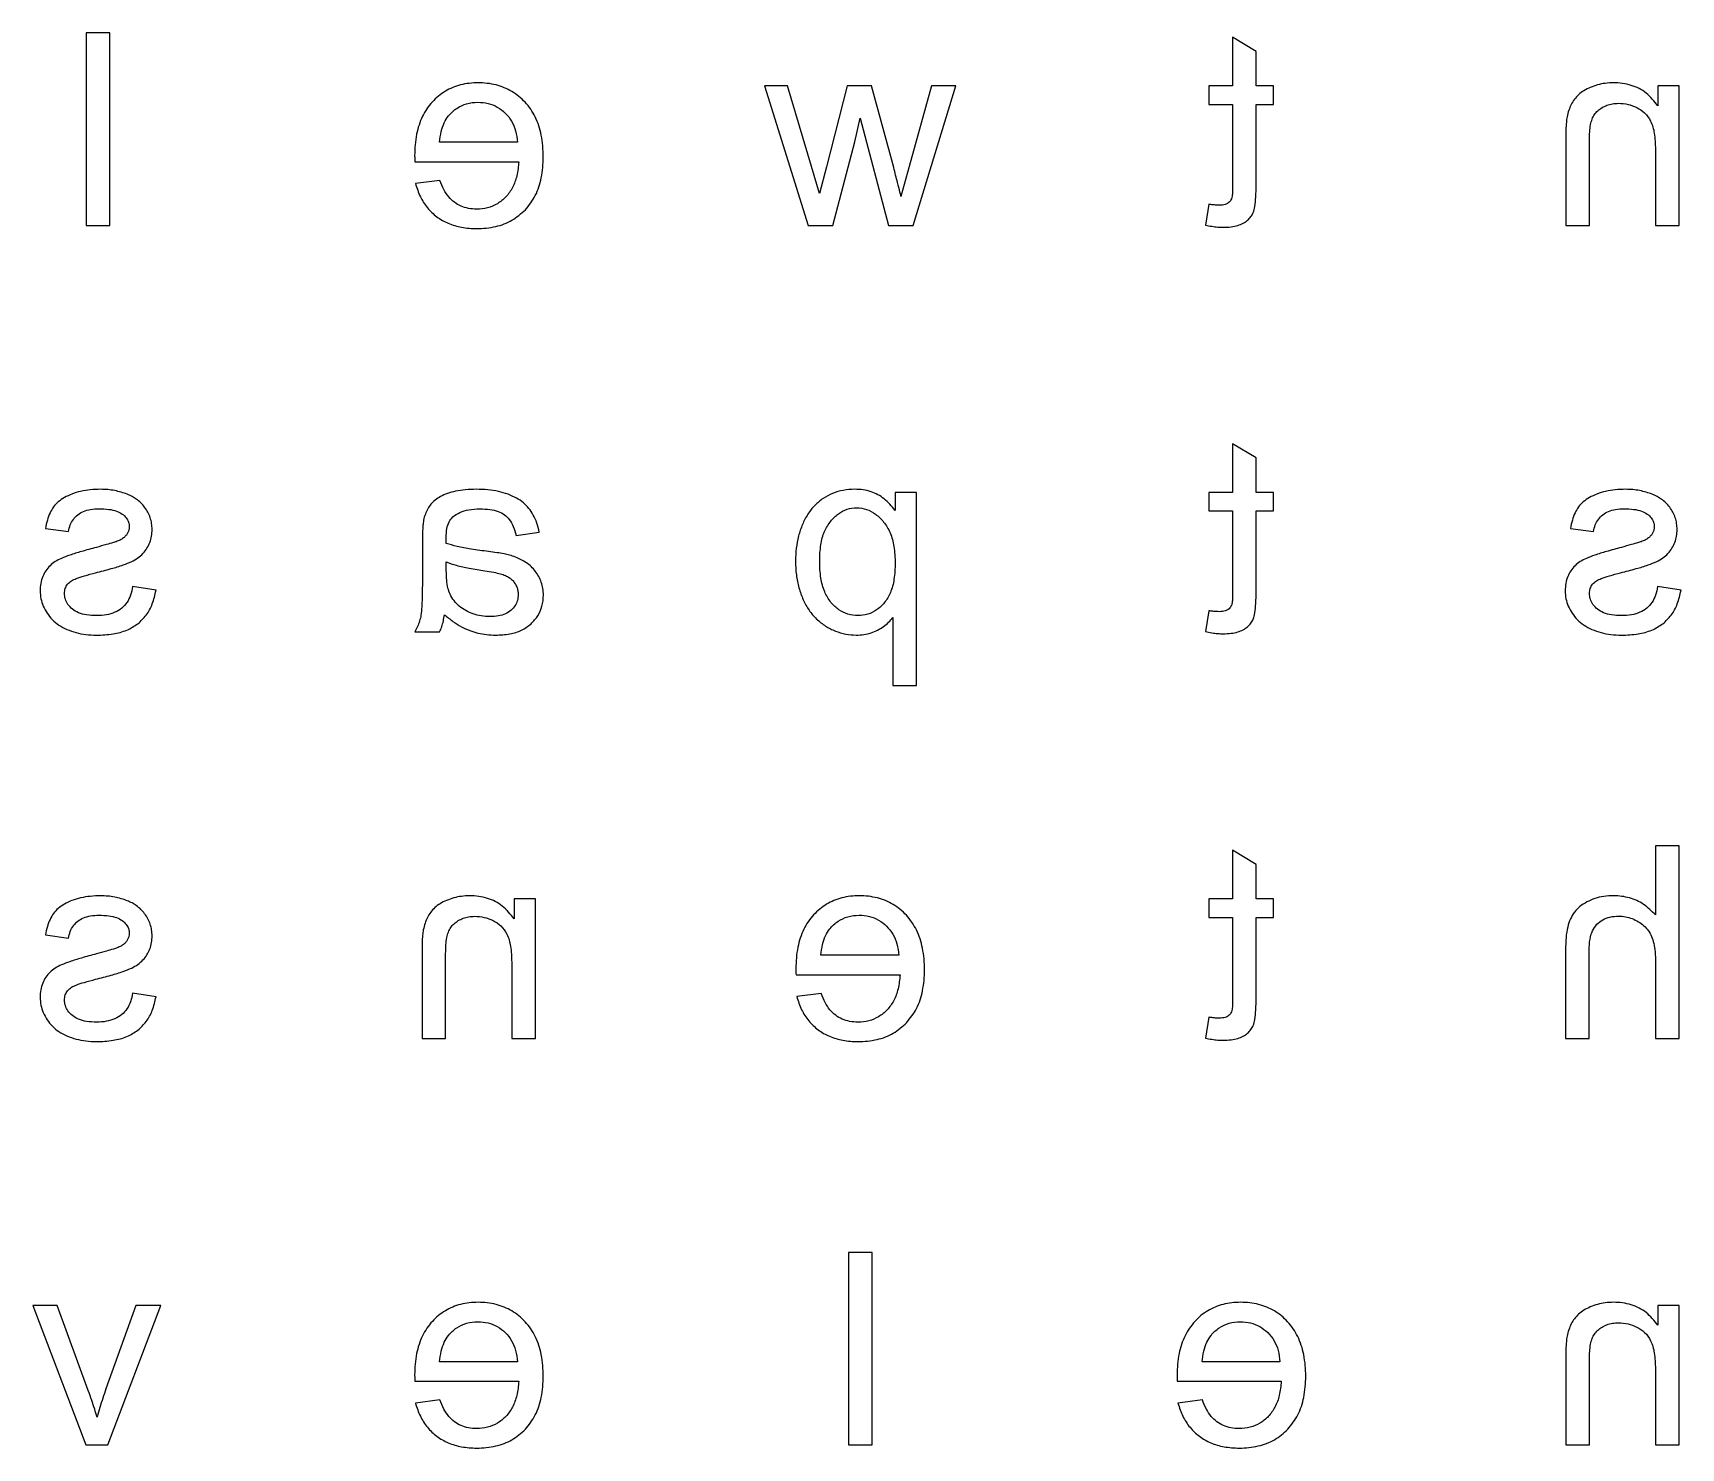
# Model space of a CAD drawing. Extents: x 20 to 296, y 20 to 296.
# Drawn here: x 88 to 152.8, y 91.3 to 147 of the extents above; entities that cross this region are included whole.
import ezdxf

# ---------------------------------------------------------------- set-up
doc = ezdxf.new("R2010")
doc.units = 0
doc.layers.add('english_lower_FINAL_Helvetica_C4_v3.0', color=7, linetype='CONTINUOUS')

msp = doc.modelspace()

# ---------------------------------------------------------------- linework, layer by layer
at = {"layer": 'english_lower_FINAL_Helvetica_C4_v3.0', "color": 7}
for p, q in [((90.997777, 147.042857), (90.067601, 147.042857)), ((90.067601, 147.042857), (90.067601, 139.467093)), ((90.997777, 139.467093), (90.997777, 147.042857)), ((136.102923, 146.31422), (135.177915, 146.872325)), ((135.177915, 146.872325), (135.177915, 144.95513)), ((136.102923, 144.95513), (136.102923, 146.31422)), ((117.664658, 144.95513), (116.76032, 144.95513)), ((116.76032, 144.95513), (118.475978, 139.467093)), ((118.605169, 141.782197), (117.664658, 144.95513)), ((120.015936, 144.95513), (119.19428, 141.771861)), ((120.971949, 144.95513), (120.015936, 144.95513)), ((121.845281, 141.740856), (120.971949, 144.95513)), ((123.328395, 144.95513), (122.455063, 141.787364)), ((122.610092, 139.467093), (124.289576, 144.95513)), ((124.289576, 144.95513), (123.328395, 144.95513)), ((135.177915, 144.95513), (134.242572, 144.95513)), ((134.242572, 144.95513), (134.242572, 144.23166)), ((136.785052, 144.95513), (136.102923, 144.95513)), ((136.785052, 144.23166), (136.785052, 144.95513)), ((152.744544, 144.95513), (151.907386, 144.95513)), ((151.907386, 144.95513), (151.907386, 144.174816)), ((152.744544, 139.467093), (152.744544, 144.95513)), ((134.242572, 144.23166), (135.177915, 144.23166)), ((135.177915, 144.23166), (135.177915, 141.022553)), ((136.102923, 141.07423), (136.102923, 144.23166)), ((136.102923, 144.23166), (136.785052, 144.23166)), ((120.315659, 142.753714), (120.527532, 143.689057)), ((120.527532, 143.689057), (121.638575, 139.467093)), ((107.041729, 142.738211), (103.977317, 142.738211)), ((107.041729, 142.738211), (107.041729, 142.738211)), ((119.442327, 139.467093), (120.315659, 142.753714)), ((148.284868, 142.841564), (148.284868, 139.467093)), ((149.215044, 139.467093), (149.215044, 142.80539)), ((151.814368, 142.464326), (151.814368, 139.467093)), ((103.000633, 141.9734), (107.093406, 141.9734)), ((118.920395, 140.72283), (118.605169, 141.782197)), ((119.19428, 141.771861), (118.920395, 140.72283)), ((122.455063, 141.787364), (122.129501, 140.609142)), ((103.987652, 141.234427), (103.02647, 141.115571)), ((103.987653, 141.234427), (103.987652, 141.234427)), ((134.242572, 140.299083), (134.108213, 139.477428)), ((134.242572, 140.299083), (134.242572, 140.299083)), ((90.067601, 139.467093), (90.997777, 139.467093)), ((90.997777, 139.467093), (90.997777, 139.467093)), ((118.475978, 139.467093), (119.442327, 139.467093)), ((121.638575, 139.467093), (122.610092, 139.467093)), ((122.610092, 139.467093), (122.610092, 139.467093)), ((148.284868, 139.467093), (149.215044, 139.467093)), ((151.814368, 139.467093), (152.744544, 139.467093)), ((152.744544, 139.467093), (152.744544, 139.467093)), ((136.102923, 130.314196), (135.177915, 130.872301)), ((135.177915, 130.872301), (135.177915, 128.955105)), ((136.102923, 128.955105), (136.102923, 130.314196)), ((122.744534, 128.955105), (121.89704, 128.955105)), ((121.89704, 128.955105), (121.89704, 128.24197)), ((122.744534, 121.363837), (122.744534, 128.955105)), ((135.177915, 128.955105), (134.242572, 128.955105)), ((134.242572, 128.955105), (134.242572, 128.231635)), ((136.785052, 128.955105), (136.102923, 128.955105)), ((136.785052, 128.231635), (136.785052, 128.955105)), ((134.242572, 128.231635), (135.177915, 128.231635)), ((135.177915, 128.231635), (135.177915, 125.022529)), ((136.102923, 125.074205), (136.102923, 128.231635)), ((136.102923, 128.231635), (136.785052, 128.231635)), ((88.469105, 127.539171), (89.37861, 127.415147)), ((106.990052, 127.265286), (107.899557, 127.389309)), ((148.469126, 127.539171), (149.378631, 127.415147)), ((103.300355, 127.006904), (103.300355, 125.766669)), ((104.240866, 125.880358), (104.240866, 126.221422)), ((104.240866, 126.221422), (104.240866, 126.221422)), ((121.902208, 126.180081), (121.902208, 126.180081)), ((92.82026, 125.105211), (91.90042, 125.249905)), ((152.820281, 125.105211), (151.900441, 125.249905)), ((92.82026, 125.105211), (92.82026, 125.105211)), ((152.820281, 125.105211), (152.820281, 125.105211)), ((104.163352, 124.144029), (104.163352, 124.144029)), ((121.814358, 124.035509), (121.814358, 121.363837)), ((134.242572, 124.299059), (134.108213, 123.477403)), ((134.242572, 124.299059), (134.242572, 124.299059)), ((103.0058, 123.467068), (103.977317, 123.467068)), ((121.814358, 121.363837), (122.744534, 121.363837)), ((122.744534, 121.363837), (122.744534, 121.363837)), ((136.102923, 114.314206), (135.177915, 114.872312)), ((135.177915, 114.872312), (135.177915, 112.955116)), ((152.744544, 115.042844), (151.814368, 115.042844)), ((151.814368, 115.042844), (151.814368, 112.324664)), ((152.744544, 107.467079), (152.744544, 115.042844)), ((136.102923, 112.955116), (136.102923, 114.314206)), ((107.744528, 112.955116), (106.90737, 112.955116)), ((106.90737, 112.955116), (106.90737, 112.174802)), ((107.744528, 107.467079), (107.744528, 112.955116)), ((135.177915, 112.955116), (134.242572, 112.955116)), ((134.242572, 112.955116), (134.242572, 112.231646)), ((136.785052, 112.955116), (136.102923, 112.955116)), ((136.785052, 112.231646), (136.785052, 112.955116)), ((134.242572, 112.231646), (135.177915, 112.231646)), ((135.177915, 112.231646), (135.177915, 109.02254)), ((136.102923, 109.074216), (136.102923, 112.231646)), ((136.102923, 112.231646), (136.785052, 112.231646)), ((88.469105, 111.539182), (89.37861, 111.415158)), ((148.274533, 110.944903), (148.274533, 107.467079)), ((149.204709, 107.467079), (149.204709, 110.944903)), ((103.284852, 110.84155), (103.284852, 107.467079)), ((104.215028, 107.467079), (104.215028, 110.805376)), ((106.814353, 110.464312), (106.814353, 107.467079)), ((122.041734, 110.738197), (118.977322, 110.738197)), ((122.041734, 110.738197), (122.041734, 110.738197)), ((151.814368, 110.46948), (151.814368, 107.467079)), ((118.000638, 109.973386), (122.093411, 109.973386)), ((92.82026, 109.105222), (91.90042, 109.249916)), ((92.82026, 109.105222), (92.82026, 109.105222)), ((118.987657, 109.234413), (118.026475, 109.115557)), ((118.987658, 109.234413), (118.987657, 109.234413)), ((134.242572, 108.29907), (134.108213, 107.477414)), ((134.242572, 108.29907), (134.242572, 108.29907)), ((103.284852, 107.467079), (104.215028, 107.467079)), ((106.814353, 107.467079), (107.744528, 107.467079)), ((107.744528, 107.467079), (107.744528, 107.467079)), ((148.274533, 107.467079), (149.204709, 107.467079)), ((151.814368, 107.467079), (152.744544, 107.467079)), ((152.744544, 107.467079), (152.744544, 107.467079)), ((120.997788, 99.042855), (120.067612, 99.042855)), ((120.067612, 99.042855), (120.067612, 91.46709)), ((120.997788, 91.46709), (120.997788, 99.042855)), ((88.934192, 96.955127), (87.978178, 96.955127)), ((87.978178, 96.955127), (90.055571, 91.46709)), ((90.153756, 93.606494), (88.934192, 96.955127)), ((92.029611, 96.955127), (90.851388, 93.668506)), ((90.923735, 91.46709), (93.011463, 96.955127)), ((93.011463, 96.955127), (92.029611, 96.955127)), ((152.744544, 96.955127), (151.907386, 96.955127)), ((151.907386, 96.955127), (151.907386, 96.174813)), ((152.744544, 91.46709), (152.744544, 96.955127)), ((107.041729, 94.738208), (103.977317, 94.738208)), ((107.041729, 94.738208), (107.041729, 94.738208)), ((137.04174, 94.738208), (133.977327, 94.738208)), ((137.04174, 94.738208), (137.04174, 94.738208)), ((148.284868, 94.841561), (148.284868, 91.46709)), ((149.215044, 91.46709), (149.215044, 94.805387)), ((151.814368, 94.464323), (151.814368, 91.46709)), ((103.000633, 93.973397), (107.093406, 93.973397)), ((133.000643, 93.973397), (137.093417, 93.973397)), ((103.987652, 93.234424), (103.02647, 93.115568)), ((103.987653, 93.234424), (103.987652, 93.234424)), ((133.987662, 93.234424), (133.026481, 93.115568)), ((133.987663, 93.234424), (133.987662, 93.234424)), ((90.055571, 91.46709), (90.923735, 91.46709)), ((90.923735, 91.46709), (90.923735, 91.46709)), ((120.067612, 91.46709), (120.997788, 91.46709)), ((120.997788, 91.46709), (120.997788, 91.46709)), ((148.284868, 91.46709), (149.215044, 91.46709)), ((151.814368, 91.46709), (152.744544, 91.46709)), ((152.744544, 91.46709), (152.744544, 91.46709))]:
    msp.add_line(p, q, dxfattribs=at)
for points, knots in [([(107.351788, 140.082042), (107.493906, 140.262668), (107.788158, 140.636648), (108.010636, 141.367284), (108.077621, 142.173412), (108.011981, 142.990299), (107.778095, 143.734904), (107.372176, 144.329898), (106.838001, 144.767085), (106.193991, 145.03004), (105.49877, 145.104299), (104.809452, 145.031032), (104.183566, 144.772529), (103.662807, 144.344587), (103.265739, 143.761647), (103.03715, 143.031506), (102.992952, 142.480599), (102.995973, 142.151008), (102.997801, 142.068321), (102.999628, 142.007083), (103.000633, 141.9734)], [0, 0, 0, 0, 0.68442, 1.41707, 2.247001, 3.105051, 3.86003, 4.561418, 5.234878, 5.902169, 6.618069, 7.3121, 7.9615, 8.619727, 9.306774, 10.047047, 10.888929, 10.95324, 11.035941, 11.137038, 11.137038, 11.137038, 11.137038]), ([(149.251217, 144.898286), (149.164418, 144.857982), (148.99894, 144.781144), (148.78581, 144.623854), (148.620026, 144.438414), (148.495392, 144.227993), (148.399061, 143.996536), (148.333356, 143.761802), (148.302395, 143.502617), (148.28727, 143.200652), (148.285733, 142.97078), (148.284868, 142.841564)], [0, 0, 0, 0, 0.286575, 0.546337, 0.788283, 1.027866, 1.276445, 1.538866, 1.75609, 2.058028, 2.445643, 2.445643, 2.445643, 2.445643]), ([(151.907386, 144.174816), (151.764584, 144.355229), (151.484717, 144.708806), (150.854674, 145.021488), (150.289301, 145.093306), (149.842915, 145.066176), (149.535543, 145.008375), (149.345255, 144.934696), (149.251217, 144.898286)], [0, 0, 0, 0, 0.683075, 1.338705, 2.047514, 2.369684, 2.678789, 2.98079, 2.98079, 2.98079, 2.98079]), ([(103.977317, 142.738211), (103.994698, 142.880114), (104.026911, 143.143094), (104.1415, 143.498955), (104.341221, 143.819987), (104.637057, 144.09051), (105.039468, 144.279344), (105.468239, 144.330542), (105.883398, 144.285832), (106.257045, 144.138087), (106.575364, 143.896203), (106.824854, 143.572999), (106.990963, 143.177102), (107.024317, 142.888742), (107.041729, 142.738211)], [0, 0, 0, 0, 0.428382, 0.793891, 1.111111, 1.552854, 1.976702, 2.423407, 2.831001, 3.218364, 3.613519, 4.015839, 4.430444, 4.883257, 4.883257, 4.883257, 4.883257]), ([(149.215044, 142.80539), (149.216895, 142.921112), (149.220266, 143.131811), (149.25413, 143.416373), (149.312722, 143.646969), (149.408247, 143.833124), (149.540488, 143.988426), (149.653338, 144.063842), (149.711138, 144.102468)], [0, 0, 0, 0, 0.347016, 0.63182, 0.858186, 1.056698, 1.254559, 1.462304, 1.462304, 1.462304, 1.462304]), ([(149.711138, 144.102468), (149.774477, 144.136824), (149.903285, 144.206691), (150.124256, 144.261358), (150.404455, 144.281914), (150.734255, 144.24763), (151.085975, 144.11664), (151.409899, 143.906583), (151.662695, 143.551856), (151.794426, 143.050252), (151.807224, 142.674229), (151.814368, 142.464326)], [0, 0, 0, 0, 0.215448, 0.438143, 0.676037, 1.056737, 1.421861, 1.79373, 2.198105, 2.696211, 3.325599, 3.325599, 3.325599, 3.325599]), ([(107.093406, 141.9734), (107.074915, 141.786633), (107.040219, 141.436174), (106.868301, 140.958333), (106.602476, 140.580674), (106.263561, 140.306149), (105.865481, 140.139662), (105.471303, 140.095717), (105.115202, 140.125448), (104.816618, 140.215822), (104.550149, 140.369009), (104.320441, 140.592358), (104.127125, 140.885573), (104.036066, 141.113334), (103.987653, 141.234427)], [0, 0, 0, 0, 0.56151, 1.053643, 1.504523, 1.930468, 2.345072, 2.781287, 3.107071, 3.41165, 3.709563, 4.020236, 4.364215, 4.754705, 4.754705, 4.754705, 4.754705]), ([(122.129501, 140.609142), (122.115942, 140.664079), (122.071317, 140.844891), (121.976086, 141.222007), (121.894836, 141.54429), (121.845281, 141.740856)], [0, 0, 0, 0, 0.169758, 0.558711, 1.166859, 1.166859, 1.166859, 1.166859]), ([(103.02647, 141.115571), (103.08363, 140.938969), (103.194193, 140.597372), (103.484869, 140.150044), (103.858187, 139.789584), (104.317342, 139.525908), (104.855443, 139.372318), (105.49016, 139.323557), (106.169556, 139.390505), (106.843595, 139.632647), (107.183663, 139.933369), (107.351788, 140.082042)], [0, 0, 0, 0, 0.554895, 1.073316, 1.581748, 2.0988, 2.644921, 3.246591, 3.998672, 4.681959, 5.350074, 5.350074, 5.350074, 5.350074]), ([(134.108213, 139.477428), (134.192242, 139.461021), (134.35346, 139.429542), (134.588326, 139.401662), (134.843234, 139.390518), (135.108875, 139.404325), (135.375383, 139.453991), (135.593251, 139.543968), (135.765108, 139.664712), (135.899597, 139.806574), (136.007955, 139.987959), (136.065157, 140.25269), (136.098149, 140.621264), (136.101185, 140.909267), (136.102923, 141.07423)], [0, 0, 0, 0, 0.256782, 0.492664, 0.708752, 1.021615, 1.288832, 1.518109, 1.722963, 1.91429, 2.101104, 2.348729, 2.717583, 3.212116, 3.212116, 3.212116, 3.212116]), ([(135.177915, 141.022553), (135.177272, 140.944552), (135.176157, 140.809411), (135.16237, 140.638605), (135.140445, 140.517791), (135.092703, 140.439052), (135.038543, 140.377681), (134.969985, 140.324851), (134.8811, 140.287985), (134.772446, 140.26677), (134.655232, 140.26109), (134.529072, 140.266406), (134.392869, 140.278742), (134.295155, 140.291967), (134.242572, 140.299083)], [0, 0, 0, 0, 0.233749, 0.404985, 0.515422, 0.596968, 0.677505, 0.760303, 0.854169, 0.96329, 1.090977, 1.20531, 1.341924, 1.501098, 1.501098, 1.501098, 1.501098]), ([(92.463693, 126.758857), (92.504117, 126.834686), (92.584691, 126.985832), (92.650606, 127.237793), (92.671848, 127.490032), (92.653575, 127.734893), (92.598043, 127.963771), (92.504985, 128.178792), (92.378278, 128.375492), (92.223412, 128.551722), (92.054366, 128.692166), (91.872961, 128.805974), (91.67427, 128.894201), (91.444975, 128.970511), (91.192409, 129.033723), (90.922217, 129.071232), (90.600396, 129.084336), (90.241456, 129.066645), (89.861026, 129.006495), (89.518898, 128.903578), (89.220291, 128.767792), (88.972382, 128.598647), (88.780888, 128.392113), (88.639062, 128.146823), (88.531789, 127.860255), (88.490789, 127.650244), (88.469105, 127.539171)], [0, 0, 0, 0, 0.257061, 0.512382, 0.774593, 1.013586, 1.245874, 1.477862, 1.713113, 1.944999, 2.179002, 2.369869, 2.585704, 2.829376, 3.094251, 3.365627, 3.646113, 4.059467, 4.441768, 4.798698, 5.128022, 5.422392, 5.692999, 5.965375, 6.267386, 6.606434, 6.606434, 6.606434, 6.606434]), ([(106.669658, 128.882758), (106.544739, 128.92248), (106.286132, 129.004712), (105.866681, 129.065581), (105.428952, 129.085356), (105.002779, 129.068882), (104.618947, 129.01726), (104.292766, 128.92583), (104.022942, 128.805151), (103.802149, 128.666858), (103.632402, 128.502444), (103.504339, 128.314432), (103.408702, 128.100876), (103.343188, 127.881373), (103.316269, 127.636018), (103.302391, 127.349718), (103.301089, 127.130576), (103.300355, 127.006904)], [0, 0, 0, 0, 0.392696, 0.812959, 1.266514, 1.706148, 2.090801, 2.425762, 2.718486, 2.975059, 3.203258, 3.42209, 3.653323, 3.903026, 4.105644, 4.392007, 4.762965, 4.762965, 4.762965, 4.762965]), ([(121.89704, 128.24197), (121.83002, 128.329289), (121.700564, 128.497954), (121.47177, 128.708777), (121.223667, 128.87516), (120.947794, 128.996375), (120.637585, 129.065412), (120.268566, 129.088603), (119.859707, 129.054629), (119.437297, 128.932831), (119.056583, 128.729203), (118.72377, 128.45184), (118.448791, 128.102925), (118.240916, 127.69315), (118.090011, 127.241092), (117.998792, 126.756012), (117.969856, 126.241091), (118.000688, 125.716967), (118.101768, 125.205019), (118.269648, 124.7359), (118.498664, 124.316915), (118.796769, 123.964218), (119.152575, 123.690157), (119.542652, 123.491535), (119.95257, 123.369207), (120.333191, 123.333568), (120.668796, 123.356466), (120.951946, 123.421802), (121.210371, 123.531478), (121.440126, 123.675656), (121.645885, 123.840394), (121.75857, 123.970899), (121.814358, 124.035509)], [0, 0, 0, 0, 0.32974, 0.636924, 0.92851, 1.222403, 1.535367, 1.87667, 2.32862, 2.759257, 3.186178, 3.614633, 4.049906, 4.509346, 4.986157, 5.475343, 5.985551, 6.529783, 7.046309, 7.5456, 8.019085, 8.471233, 8.920537, 9.357335, 9.777569, 10.196304, 10.496821, 10.783448, 11.063917, 11.33464, 11.595337, 11.850951, 11.850951, 11.850951, 11.850951]), ([(152.463714, 126.758857), (152.504138, 126.834686), (152.584712, 126.985832), (152.650627, 127.237793), (152.671869, 127.490032), (152.653596, 127.734893), (152.598064, 127.963771), (152.505006, 128.178792), (152.378299, 128.375492), (152.223433, 128.551722), (152.054387, 128.692166), (151.872982, 128.805974), (151.674292, 128.894201), (151.444996, 128.970511), (151.19243, 129.033723), (150.922238, 129.071232), (150.600417, 129.084336), (150.241477, 129.066645), (149.861047, 129.006495), (149.518919, 128.903578), (149.220312, 128.767792), (148.972403, 128.598647), (148.780909, 128.392113), (148.639083, 128.146823), (148.53181, 127.860255), (148.49081, 127.650244), (148.469126, 127.539171)], [0, 0, 0, 0, 0.257061, 0.512382, 0.774593, 1.013586, 1.245874, 1.477862, 1.713113, 1.944999, 2.179002, 2.369869, 2.585704, 2.829376, 3.094251, 3.365627, 3.646113, 4.059467, 4.441768, 4.798698, 5.128022, 5.422392, 5.692999, 5.965375, 6.267386, 6.606434, 6.606434, 6.606434, 6.606434]), ([(107.899557, 127.389309), (107.869604, 127.511759), (107.812543, 127.745024), (107.6752, 128.062826), (107.50044, 128.335699), (107.275854, 128.564515), (106.99602, 128.752075), (106.781654, 128.837913), (106.669658, 128.882758)], [0, 0, 0, 0, 0.377645, 0.719409, 1.033464, 1.344483, 1.674611, 2.035776, 2.035776, 2.035776, 2.035776]), ([(89.37861, 127.415147), (89.396663, 127.503908), (89.431491, 127.675146), (89.557733, 127.903704), (89.735826, 128.087975), (89.968926, 128.22408), (90.256833, 128.300706), (90.594928, 128.321424), (90.940098, 128.302386), (91.253677, 128.239279), (91.488543, 128.119734), (91.646656, 127.965429), (91.74578, 127.793307), (91.77243, 127.628508), (91.75803, 127.489617), (91.719088, 127.378088), (91.653139, 127.275229), (91.561719, 127.179678), (91.439618, 127.097654), (91.29827, 127.028743), (91.10267, 126.971782), (90.829136, 126.891859), (90.60579, 126.830938), (90.47415, 126.79503)], [0, 0, 0, 0, 0.270452, 0.521755, 0.771077, 1.031049, 1.321134, 1.65635, 2.043491, 2.356455, 2.60893, 2.822094, 3.010986, 3.194962, 3.312203, 3.42715, 3.545834, 3.676194, 3.82098, 3.984823, 4.145886, 4.431003, 4.840274, 4.840274, 4.840274, 4.840274]), ([(104.240866, 126.95006), (104.239881, 126.987381), (104.238183, 127.051685), (104.236364, 127.132646), (104.234147, 127.290566), (104.250131, 127.515624), (104.332153, 127.796965), (104.508001, 128.027161), (104.783055, 128.188568), (105.146957, 128.291868), (105.548429, 128.317275), (105.937063, 128.296218), (106.268895, 128.223755), (106.536792, 128.091821), (106.737889, 127.881342), (106.891365, 127.601443), (106.955334, 127.383544), (106.990052, 127.265286)], [0, 0, 0, 0, 0.112002, 0.19298, 0.242938, 0.585829, 0.866905, 1.108642, 1.435667, 1.804091, 2.235578, 2.636043, 2.96903, 3.248704, 3.517487, 3.828358, 4.197314, 4.197314, 4.197314, 4.197314]), ([(121.902208, 126.180081), (121.894734, 125.96432), (121.881006, 125.567972), (121.743419, 125.028148), (121.50062, 124.613266), (121.186722, 124.323036), (120.825551, 124.143142), (120.432232, 124.089782), (120.036054, 124.144455), (119.667639, 124.330117), (119.346149, 124.63045), (119.094639, 125.060415), (118.956051, 125.621385), (118.916713, 126.248279), (118.957373, 126.866249), (119.086542, 127.413643), (119.276512, 127.696814), (119.364895, 127.828559)], [0, 0, 0, 0, 0.646566, 1.187725, 1.652512, 2.068225, 2.453418, 2.843918, 3.241486, 3.63514, 4.061758, 4.544764, 5.107225, 5.779113, 6.421714, 6.964991, 7.43766, 7.43766, 7.43766, 7.43766]), ([(119.364895, 127.828559), (119.46095, 127.931989), (119.644763, 128.129915), (120.007023, 128.312454), (120.393405, 128.37022), (120.785718, 128.309043), (121.150871, 128.107858), (121.473775, 127.792942), (121.730621, 127.356996), (121.879053, 126.801639), (121.894102, 126.397673), (121.902208, 126.180081)], [0, 0, 0, 0, 0.420757, 0.805167, 1.190242, 1.576509, 1.974116, 2.420799, 2.91513, 3.473533, 4.125468, 4.125468, 4.125468, 4.125468]), ([(149.378631, 127.415147), (149.396684, 127.503908), (149.431512, 127.675146), (149.557754, 127.903704), (149.735847, 128.087975), (149.968948, 128.22408), (150.256854, 128.300706), (150.594949, 128.321424), (150.940119, 128.302386), (151.253698, 128.239279), (151.488564, 128.119734), (151.646677, 127.965429), (151.745801, 127.793307), (151.772452, 127.628508), (151.758051, 127.489617), (151.719109, 127.378088), (151.65316, 127.275229), (151.56174, 127.179678), (151.439639, 127.097654), (151.298292, 127.028743), (151.102691, 126.971782), (150.829157, 126.891859), (150.605811, 126.830938), (150.474171, 126.79503)], [0, 0, 0, 0, 0.270452, 0.521755, 0.771077, 1.031049, 1.321134, 1.65635, 2.043491, 2.356455, 2.60893, 2.822094, 3.010986, 3.194962, 3.312203, 3.42715, 3.545834, 3.676194, 3.82098, 3.984823, 4.145886, 4.431003, 4.840274, 4.840274, 4.840274, 4.840274]), ([(90.47415, 126.79503), (90.276776, 126.740876), (89.924965, 126.644349), (89.464342, 126.504994), (89.207438, 126.403549), (89.099557, 126.360948)], [0, 0, 0, 0, 0.614092, 1.094593, 1.442442, 1.442442, 1.442442, 1.442442]), ([(91.864246, 126.236925), (91.946423, 126.281698), (92.106259, 126.368782), (92.312058, 126.545537), (92.413525, 126.688281), (92.463693, 126.758857)], [0, 0, 0, 0, 0.280352, 0.545294, 0.804393, 0.804393, 0.804393, 0.804393]), ([(107.573996, 123.782294), (107.671149, 123.885007), (107.863012, 124.087851), (108.02692, 124.48652), (108.070145, 124.856292), (108.047247, 125.172592), (107.986649, 125.42097), (107.88488, 125.651038), (107.749395, 125.858026), (107.588, 126.040064), (107.400389, 126.191114), (107.191065, 126.313054), (106.965915, 126.415052), (106.738628, 126.491651), (106.493324, 126.543307), (106.217436, 126.589296), (105.783551, 126.644134), (105.256514, 126.713715), (104.700237, 126.812643), (104.380571, 126.908268), (104.240866, 126.95006)], [0, 0, 0, 0, 0.421103, 0.831623, 1.266198, 1.527651, 1.779573, 2.029213, 2.278613, 2.518937, 2.756125, 2.997875, 3.243789, 3.49672, 3.715568, 3.995072, 4.335725, 5.027324, 5.590481, 6.027662, 6.027662, 6.027662, 6.027662]), ([(150.474171, 126.79503), (150.276797, 126.740876), (149.924986, 126.644349), (149.464363, 126.504994), (149.207459, 126.403549), (149.099578, 126.360948)], [0, 0, 0, 0, 0.614092, 1.094593, 1.442442, 1.442442, 1.442442, 1.442442]), ([(151.864267, 126.236925), (151.946444, 126.281698), (152.10628, 126.368782), (152.312079, 126.545537), (152.413546, 126.688281), (152.463714, 126.758857)], [0, 0, 0, 0, 0.280352, 0.545294, 0.804393, 0.804393, 0.804393, 0.804393]), ([(89.099557, 126.360948), (89.016755, 126.321572), (88.8551, 126.244695), (88.646811, 126.078075), (88.476095, 125.879615), (88.349839, 125.643852), (88.27688, 125.372147), (88.253707, 125.077702), (88.282133, 124.772617), (88.376651, 124.474202), (88.529011, 124.193682), (88.736686, 123.938699), (89.002088, 123.721761), (89.209522, 123.618537), (89.316598, 123.565253)], [0, 0, 0, 0, 0.274296, 0.535517, 0.793353, 1.055113, 1.330532, 1.63127, 1.937105, 2.243839, 2.563698, 2.889317, 3.224794, 3.582731, 3.582731, 3.582731, 3.582731]), ([(91.90042, 125.249905), (91.878551, 125.134934), (91.836883, 124.915867), (91.689004, 124.623372), (91.478857, 124.387882), (91.198929, 124.221254), (90.85784, 124.12508), (90.480093, 124.099277), (90.108412, 124.12253), (89.780983, 124.203352), (89.527663, 124.34961), (89.351874, 124.538853), (89.240981, 124.751929), (89.208292, 124.971145), (89.23622, 125.177445), (89.33454, 125.352768), (89.488701, 125.488339), (89.720391, 125.585776), (90.038793, 125.687792), (90.499833, 125.806879), (91.01211, 125.941435), (91.489163, 126.082713), (91.753249, 126.19129), (91.864246, 126.236925)], [0, 0, 0, 0, 0.349692, 0.666309, 0.969969, 1.284592, 1.629588, 2.02369, 2.415188, 2.743631, 3.026252, 3.279368, 3.508932, 3.736066, 3.933645, 4.122538, 4.326288, 4.537157, 4.871069, 5.330295, 5.964575, 6.460899, 6.820755, 6.820755, 6.820755, 6.820755]), ([(104.240866, 126.221422), (104.37142, 126.175276), (104.665466, 126.071343), (105.175783, 125.961424), (105.668548, 125.883888), (106.082179, 125.820512), (106.353716, 125.760203), (106.56141, 125.694689), (106.718684, 125.610065), (106.844019, 125.506845), (106.941481, 125.382648), (107.01489, 125.245454), (107.058601, 125.095893), (107.07418, 124.913647), (107.04886, 124.70551), (106.951211, 124.489871), (106.7913, 124.305607), (106.566274, 124.165948), (106.280967, 124.08597), (105.957678, 124.063823), (105.621226, 124.087353), (105.297581, 124.165041), (105.003505, 124.293739), (104.747791, 124.471032), (104.538607, 124.690677), (104.38601, 124.933419), (104.295114, 125.210329), (104.248388, 125.524169), (104.243521, 125.754628), (104.240866, 125.880358)], [0, 0, 0, 0, 0.415075, 0.934873, 1.562412, 1.91224, 2.189698, 2.396513, 2.56327, 2.722286, 2.88002, 3.033869, 3.186487, 3.343895, 3.580204, 3.806875, 4.043786, 4.301849, 4.589592, 4.923756, 5.269806, 5.597769, 5.917309, 6.227437, 6.524725, 6.821928, 7.079224, 7.393281, 7.770313, 7.770313, 7.770313, 7.770313]), ([(149.099578, 126.360948), (149.016776, 126.321572), (148.855121, 126.244695), (148.646833, 126.078075), (148.476116, 125.879615), (148.34986, 125.643852), (148.276901, 125.372147), (148.253728, 125.077702), (148.282154, 124.772617), (148.376672, 124.474202), (148.529032, 124.193682), (148.736707, 123.938699), (149.002109, 123.721761), (149.209543, 123.618537), (149.316619, 123.565253)], [0, 0, 0, 0, 0.274296, 0.535517, 0.793353, 1.055113, 1.330532, 1.63127, 1.937105, 2.243839, 2.563698, 2.889317, 3.224794, 3.582731, 3.582731, 3.582731, 3.582731]), ([(151.900441, 125.249905), (151.878572, 125.134934), (151.836904, 124.915867), (151.689025, 124.623372), (151.478878, 124.387882), (151.19895, 124.221254), (150.857861, 124.12508), (150.480114, 124.099277), (150.108434, 124.12253), (149.781004, 124.203352), (149.527684, 124.34961), (149.351895, 124.538853), (149.241002, 124.751929), (149.208313, 124.971145), (149.236241, 125.177445), (149.334561, 125.352768), (149.488722, 125.488339), (149.720412, 125.585776), (150.038814, 125.687792), (150.499854, 125.806879), (151.012131, 125.941435), (151.489184, 126.082713), (151.75327, 126.19129), (151.864267, 126.236925)], [0, 0, 0, 0, 0.349692, 0.666309, 0.969969, 1.284592, 1.629588, 2.02369, 2.415188, 2.743631, 3.026252, 3.279368, 3.508932, 3.736066, 3.933645, 4.122538, 4.326288, 4.537157, 4.871069, 5.330295, 5.964575, 6.460899, 6.820755, 6.820755, 6.820755, 6.820755]), ([(103.300355, 125.766669), (103.299758, 125.513556), (103.298731, 125.077686), (103.280545, 124.530135), (103.257883, 124.157191), (103.192915, 123.897194), (103.114654, 123.676469), (103.042321, 123.537323), (103.0058, 123.467068)], [0, 0, 0, 0, 0.759096, 1.307193, 1.645143, 1.876045, 2.108717, 2.34599, 2.34599, 2.34599, 2.34599]), ([(92.107125, 123.787462), (92.22295, 123.896561), (92.460619, 124.120429), (92.700204, 124.58172), (92.778867, 124.92472), (92.82026, 125.105211)], [0, 0, 0, 0, 0.47477, 0.974217, 1.528927, 1.528927, 1.528927, 1.528927]), ([(134.108213, 123.477403), (134.192242, 123.460996), (134.35346, 123.429517), (134.588326, 123.401638), (134.843234, 123.390494), (135.108875, 123.404301), (135.375383, 123.453966), (135.593251, 123.543944), (135.765108, 123.664688), (135.899597, 123.80655), (136.007955, 123.987935), (136.065157, 124.252666), (136.098149, 124.621239), (136.101185, 124.909242), (136.102923, 125.074205)], [0, 0, 0, 0, 0.256782, 0.492664, 0.708752, 1.021615, 1.288832, 1.518109, 1.722963, 1.91429, 2.101104, 2.348729, 2.717583, 3.212116, 3.212116, 3.212116, 3.212116]), ([(135.177915, 125.022529), (135.177272, 124.944528), (135.176157, 124.809386), (135.16237, 124.63858), (135.140445, 124.517766), (135.092703, 124.439027), (135.038543, 124.377657), (134.969985, 124.324826), (134.8811, 124.28796), (134.772446, 124.266746), (134.655232, 124.261066), (134.529072, 124.266382), (134.392869, 124.278718), (134.295155, 124.291942), (134.242572, 124.299059)], [0, 0, 0, 0, 0.233749, 0.404985, 0.515422, 0.596968, 0.677505, 0.760303, 0.854169, 0.96329, 1.090977, 1.20531, 1.341924, 1.501098, 1.501098, 1.501098, 1.501098]), ([(152.107147, 123.787462), (152.222971, 123.896561), (152.46064, 124.120429), (152.700225, 124.58172), (152.778888, 124.92472), (152.820281, 125.105211)], [0, 0, 0, 0, 0.47477, 0.974217, 1.528927, 1.528927, 1.528927, 1.528927]), ([(103.977317, 123.467068), (104.007424, 123.534335), (104.069435, 123.672884), (104.130455, 123.901122), (104.15214, 124.061241), (104.163352, 124.144029)], [0, 0, 0, 0, 0.220839, 0.454859, 0.705393, 0.705393, 0.705393, 0.705393]), ([(104.163352, 124.144029), (104.27501, 124.053505), (104.488104, 123.880745), (104.822544, 123.671871), (105.152563, 123.518493), (105.486062, 123.416017), (105.829717, 123.355649), (106.251001, 123.333314), (106.717907, 123.370544), (107.204473, 123.506602), (107.454629, 123.693237), (107.573996, 123.782294)], [0, 0, 0, 0, 0.430923, 0.822397, 1.179511, 1.519678, 1.86603, 2.223736, 2.782256, 3.268204, 3.71172, 3.71172, 3.71172, 3.71172]), ([(89.316598, 123.565253), (89.434172, 123.520443), (89.674344, 123.428905), (90.065507, 123.35847), (90.555032, 123.33184), (91.1007, 123.371312), (91.667629, 123.504041), (91.966898, 123.697033), (92.107125, 123.787462)], [0, 0, 0, 0, 0.37679, 0.769686, 1.186127, 1.844845, 2.408968, 2.906359, 2.906359, 2.906359, 2.906359]), ([(149.316619, 123.565253), (149.434193, 123.520443), (149.674366, 123.428905), (150.065528, 123.35847), (150.555053, 123.33184), (151.100721, 123.371312), (151.66765, 123.504041), (151.966919, 123.697033), (152.107147, 123.787462)], [0, 0, 0, 0, 0.37679, 0.769686, 1.186127, 1.844845, 2.408968, 2.906359, 2.906359, 2.906359, 2.906359]), ([(92.463693, 110.758868), (92.504117, 110.834697), (92.584691, 110.985843), (92.650606, 111.237804), (92.671848, 111.490043), (92.653575, 111.734904), (92.598043, 111.963782), (92.504985, 112.178803), (92.378278, 112.375503), (92.223412, 112.551733), (92.054366, 112.692177), (91.872961, 112.805985), (91.67427, 112.894212), (91.444975, 112.970522), (91.192409, 113.033734), (90.922217, 113.071243), (90.600396, 113.084347), (90.241456, 113.066656), (89.861026, 113.006505), (89.518898, 112.903589), (89.220291, 112.767803), (88.972382, 112.598658), (88.780888, 112.392124), (88.639062, 112.146833), (88.531789, 111.860266), (88.490789, 111.650254), (88.469105, 111.539182)], [0, 0, 0, 0, 0.257061, 0.512382, 0.774593, 1.013586, 1.245874, 1.477862, 1.713113, 1.944999, 2.179002, 2.369869, 2.585704, 2.829376, 3.094251, 3.365627, 3.646113, 4.059467, 4.441768, 4.798698, 5.128022, 5.422392, 5.692999, 5.965375, 6.267386, 6.606434, 6.606434, 6.606434, 6.606434]), ([(104.251202, 112.898272), (104.164402, 112.857968), (103.998924, 112.78113), (103.785794, 112.623841), (103.62001, 112.438401), (103.495376, 112.227979), (103.399045, 111.996522), (103.33334, 111.761788), (103.30238, 111.502603), (103.287255, 111.200638), (103.285717, 110.970767), (103.284852, 110.84155)], [0, 0, 0, 0, 0.286575, 0.546337, 0.788283, 1.027866, 1.276445, 1.538866, 1.75609, 2.058028, 2.445643, 2.445643, 2.445643, 2.445643]), ([(106.90737, 112.174802), (106.764568, 112.355215), (106.484701, 112.708792), (105.854658, 113.021475), (105.289286, 113.093292), (104.842899, 113.066162), (104.535527, 113.008361), (104.345239, 112.934683), (104.251202, 112.898272)], [0, 0, 0, 0, 0.683075, 1.338705, 2.047514, 2.369684, 2.678789, 2.98079, 2.98079, 2.98079, 2.98079]), ([(122.351793, 108.082029), (122.493911, 108.262655), (122.788163, 108.636635), (123.010642, 109.367271), (123.077626, 110.173398), (123.011987, 110.990286), (122.7781, 111.73489), (122.372181, 112.329885), (121.838007, 112.767071), (121.193996, 113.030026), (120.498776, 113.104285), (119.809457, 113.031019), (119.183571, 112.772515), (118.662812, 112.344573), (118.265745, 111.761633), (118.037155, 111.031492), (117.992958, 110.480586), (117.995979, 110.150995), (117.997806, 110.068308), (117.999633, 110.00707), (118.000638, 109.973386)], [0, 0, 0, 0, 0.68442, 1.41707, 2.247001, 3.105051, 3.86003, 4.561418, 5.234878, 5.902169, 6.618069, 7.3121, 7.9615, 8.619727, 9.306774, 10.047047, 10.888929, 10.95324, 11.035941, 11.137038, 11.137038, 11.137038, 11.137038]), ([(149.111691, 112.83626), (149.01837, 112.780553), (148.836867, 112.672205), (148.617973, 112.444162), (148.454401, 112.168251), (148.34637, 111.82838), (148.284328, 111.413824), (148.277984, 111.110133), (148.274533, 110.944903)], [0, 0, 0, 0, 0.324872, 0.631853, 0.936721, 1.279531, 1.69469, 2.190116, 2.190116, 2.190116, 2.190116]), ([(151.814368, 112.324664), (151.665097, 112.475085), (151.37329, 112.769141), (150.793278, 113.027839), (150.250611, 113.094301), (149.790554, 113.062119), (149.430048, 112.985883), (149.216067, 112.885316), (149.111691, 112.83626)], [0, 0, 0, 0, 0.631231, 1.233975, 1.863147, 2.252805, 2.615089, 2.960093, 2.960093, 2.960093, 2.960093]), ([(89.37861, 111.415158), (89.396663, 111.503919), (89.431491, 111.675156), (89.557733, 111.903715), (89.735826, 112.087986), (89.968926, 112.224091), (90.256833, 112.300717), (90.594928, 112.321435), (90.940098, 112.302396), (91.253677, 112.23929), (91.488543, 112.119745), (91.646656, 111.96544), (91.74578, 111.793318), (91.77243, 111.628519), (91.75803, 111.489628), (91.719088, 111.378099), (91.653139, 111.27524), (91.561719, 111.179689), (91.439618, 111.097665), (91.29827, 111.028754), (91.10267, 110.971793), (90.829136, 110.89187), (90.60579, 110.830948), (90.47415, 110.795041)], [0, 0, 0, 0, 0.270452, 0.521755, 0.771077, 1.031049, 1.321134, 1.65635, 2.043491, 2.356455, 2.60893, 2.822094, 3.010986, 3.194962, 3.312203, 3.42715, 3.545834, 3.676194, 3.82098, 3.984823, 4.145886, 4.431003, 4.840274, 4.840274, 4.840274, 4.840274]), ([(104.711122, 112.102455), (104.774461, 112.136811), (104.903269, 112.206678), (105.12424, 112.261344), (105.404439, 112.281901), (105.734239, 112.247617), (106.08596, 112.116627), (106.409883, 111.90657), (106.662679, 111.551843), (106.79441, 111.050239), (106.807209, 110.674215), (106.814353, 110.464312)], [0, 0, 0, 0, 0.215448, 0.438143, 0.676037, 1.056737, 1.421861, 1.79373, 2.198105, 2.696211, 3.325599, 3.325599, 3.325599, 3.325599]), ([(118.977322, 110.738197), (118.994704, 110.880101), (119.026916, 111.143081), (119.141505, 111.498942), (119.341226, 111.819973), (119.637062, 112.090496), (120.039473, 112.27933), (120.468244, 112.330529), (120.883403, 112.285818), (121.25705, 112.138074), (121.57537, 111.896189), (121.82486, 111.572985), (121.990968, 111.177089), (122.024322, 110.888728), (122.041734, 110.738197)], [0, 0, 0, 0, 0.428382, 0.793891, 1.111111, 1.552854, 1.976702, 2.423407, 2.831001, 3.218364, 3.613519, 4.015839, 4.430444, 4.883257, 4.883257, 4.883257, 4.883257]), ([(149.5096, 111.957761), (149.582224, 112.022431), (149.73109, 112.154994), (150.032724, 112.257961), (150.338524, 112.287346), (150.633702, 112.262602), (150.898069, 112.188432), (151.144152, 112.068984), (151.364523, 111.91254), (151.541362, 111.715006), (151.672309, 111.477236), (151.756566, 111.190979), (151.806524, 110.850217), (151.81162, 110.60289), (151.814368, 110.46948)], [0, 0, 0, 0, 0.289213, 0.592836, 0.935182, 1.206696, 1.476674, 1.754026, 2.023694, 2.282328, 2.542438, 2.831189, 3.17274, 3.572743, 3.572743, 3.572743, 3.572743]), ([(104.215028, 110.805376), (104.216879, 110.921099), (104.22025, 111.131797), (104.254114, 111.41636), (104.312706, 111.646955), (104.408231, 111.83311), (104.540472, 111.988413), (104.653322, 112.063828), (104.711122, 112.102455)], [0, 0, 0, 0, 0.347016, 0.63182, 0.858186, 1.056698, 1.254559, 1.462304, 1.462304, 1.462304, 1.462304]), ([(149.204709, 110.944903), (149.210405, 111.085981), (149.220838, 111.344388), (149.313746, 111.70104), (149.447604, 111.876499), (149.5096, 111.957761)], [0, 0, 0, 0, 0.423954, 0.776538, 1.080706, 1.080706, 1.080706, 1.080706]), ([(89.099557, 110.360959), (89.016755, 110.321582), (88.8551, 110.244706), (88.646811, 110.078086), (88.476095, 109.879626), (88.349839, 109.643863), (88.27688, 109.372158), (88.253707, 109.077712), (88.282133, 108.772628), (88.376651, 108.474213), (88.529011, 108.193693), (88.736686, 107.93871), (89.002088, 107.721772), (89.209522, 107.618548), (89.316598, 107.565264)], [0, 0, 0, 0, 0.274296, 0.535517, 0.793353, 1.055113, 1.330532, 1.63127, 1.937105, 2.243839, 2.563698, 2.889317, 3.224794, 3.582731, 3.582731, 3.582731, 3.582731]), ([(90.47415, 110.795041), (90.276776, 110.740887), (89.924965, 110.64436), (89.464342, 110.505005), (89.207438, 110.403559), (89.099557, 110.360959)], [0, 0, 0, 0, 0.614092, 1.094593, 1.442442, 1.442442, 1.442442, 1.442442]), ([(91.90042, 109.249916), (91.878551, 109.134945), (91.836883, 108.915878), (91.689004, 108.623383), (91.478857, 108.387893), (91.198929, 108.221265), (90.85784, 108.12509), (90.480093, 108.099287), (90.108412, 108.122541), (89.780983, 108.203363), (89.527663, 108.349621), (89.351874, 108.538864), (89.240981, 108.75194), (89.208292, 108.971156), (89.23622, 109.177456), (89.33454, 109.352779), (89.488701, 109.48835), (89.720391, 109.585787), (90.038793, 109.687803), (90.499833, 109.80689), (91.01211, 109.941446), (91.489163, 110.082723), (91.753249, 110.1913), (91.864246, 110.236936)], [0, 0, 0, 0, 0.349692, 0.666309, 0.969969, 1.284592, 1.629588, 2.02369, 2.415188, 2.743631, 3.026252, 3.279368, 3.508932, 3.736066, 3.933645, 4.122538, 4.326288, 4.537157, 4.871069, 5.330295, 5.964575, 6.460899, 6.820755, 6.820755, 6.820755, 6.820755]), ([(91.864246, 110.236936), (91.946423, 110.281708), (92.106259, 110.368793), (92.312058, 110.545548), (92.413525, 110.688292), (92.463693, 110.758868)], [0, 0, 0, 0, 0.280352, 0.545294, 0.804393, 0.804393, 0.804393, 0.804393]), ([(122.093411, 109.973386), (122.074921, 109.786619), (122.040224, 109.43616), (121.868306, 108.958319), (121.602481, 108.580661), (121.263566, 108.306136), (120.865486, 108.139648), (120.471309, 108.095704), (120.115207, 108.125434), (119.816623, 108.215808), (119.550154, 108.368995), (119.320446, 108.592344), (119.12713, 108.885559), (119.036071, 109.113321), (118.987658, 109.234413)], [0, 0, 0, 0, 0.56151, 1.053643, 1.504523, 1.930468, 2.345072, 2.781287, 3.107071, 3.41165, 3.709563, 4.020236, 4.364215, 4.754705, 4.754705, 4.754705, 4.754705]), ([(92.107125, 107.787473), (92.22295, 107.896572), (92.460619, 108.120439), (92.700204, 108.58173), (92.778867, 108.924731), (92.82026, 109.105222)], [0, 0, 0, 0, 0.47477, 0.974217, 1.528927, 1.528927, 1.528927, 1.528927]), ([(118.026475, 109.115557), (118.083635, 108.938955), (118.194199, 108.597359), (118.484874, 108.15003), (118.858192, 107.78957), (119.317347, 107.525894), (119.855448, 107.372304), (120.490165, 107.323544), (121.169562, 107.390491), (121.8436, 107.632633), (122.183668, 107.933355), (122.351793, 108.082029)], [0, 0, 0, 0, 0.554895, 1.073316, 1.581748, 2.0988, 2.644921, 3.246591, 3.998672, 4.681959, 5.350074, 5.350074, 5.350074, 5.350074]), ([(134.108213, 107.477414), (134.192242, 107.461007), (134.35346, 107.429528), (134.588326, 107.401649), (134.843234, 107.390505), (135.108875, 107.404312), (135.375383, 107.453977), (135.593251, 107.543954), (135.765108, 107.664699), (135.899597, 107.80656), (136.007955, 107.987946), (136.065157, 108.252677), (136.098149, 108.62125), (136.101185, 108.909253), (136.102923, 109.074216)], [0, 0, 0, 0, 0.256782, 0.492664, 0.708752, 1.021615, 1.288832, 1.518109, 1.722963, 1.91429, 2.101104, 2.348729, 2.717583, 3.212116, 3.212116, 3.212116, 3.212116]), ([(135.177915, 109.02254), (135.177272, 108.944538), (135.176157, 108.809397), (135.16237, 108.638591), (135.140445, 108.517777), (135.092703, 108.439038), (135.038543, 108.377667), (134.969985, 108.324837), (134.8811, 108.287971), (134.772446, 108.266757), (134.655232, 108.261076), (134.529072, 108.266393), (134.392869, 108.278729), (134.295155, 108.291953), (134.242572, 108.29907)], [0, 0, 0, 0, 0.233749, 0.404985, 0.515422, 0.596968, 0.677505, 0.760303, 0.854169, 0.96329, 1.090977, 1.20531, 1.341924, 1.501098, 1.501098, 1.501098, 1.501098]), ([(89.316598, 107.565264), (89.434172, 107.520453), (89.674344, 107.428916), (90.065507, 107.358481), (90.555032, 107.331851), (91.1007, 107.371323), (91.667629, 107.504052), (91.966898, 107.697043), (92.107125, 107.787473)], [0, 0, 0, 0, 0.37679, 0.769686, 1.186127, 1.844845, 2.408968, 2.906359, 2.906359, 2.906359, 2.906359]), ([(107.351788, 92.082039), (107.493906, 92.262665), (107.788158, 92.636646), (108.010636, 93.367282), (108.077621, 94.173409), (108.011981, 94.990296), (107.778095, 95.734901), (107.372176, 96.329895), (106.838001, 96.767082), (106.193991, 97.030037), (105.49877, 97.104296), (104.809452, 97.03103), (104.183566, 96.772526), (103.662807, 96.344584), (103.265739, 95.761644), (103.03715, 95.031503), (102.992952, 94.480596), (102.995973, 94.151006), (102.997801, 94.068319), (102.999628, 94.007081), (103.000633, 93.973397)], [0, 0, 0, 0, 0.68442, 1.41707, 2.247001, 3.105051, 3.86003, 4.561418, 5.234878, 5.902169, 6.618069, 7.3121, 7.9615, 8.619727, 9.306774, 10.047047, 10.888929, 10.95324, 11.035941, 11.137038, 11.137038, 11.137038, 11.137038]), ([(137.351798, 92.082039), (137.493917, 92.262665), (137.788168, 92.636646), (138.010647, 93.367282), (138.077631, 94.173409), (138.011992, 94.990296), (137.778105, 95.734901), (137.372186, 96.329895), (136.838012, 96.767082), (136.194002, 97.030037), (135.498781, 97.104296), (134.809462, 97.03103), (134.183577, 96.772526), (133.662818, 96.344584), (133.26575, 95.761644), (133.03716, 95.031503), (132.992963, 94.480596), (132.995984, 94.151006), (132.997812, 94.068319), (132.999638, 94.007081), (133.000643, 93.973397)], [0, 0, 0, 0, 0.68442, 1.41707, 2.247001, 3.105051, 3.86003, 4.561418, 5.234878, 5.902169, 6.618069, 7.3121, 7.9615, 8.619727, 9.306774, 10.047047, 10.888929, 10.95324, 11.035941, 11.137038, 11.137038, 11.137038, 11.137038]), ([(149.251217, 96.898283), (149.164418, 96.857979), (148.99894, 96.781141), (148.78581, 96.623852), (148.620026, 96.438411), (148.495392, 96.22799), (148.399061, 95.996533), (148.333356, 95.761799), (148.302395, 95.502614), (148.28727, 95.200649), (148.285733, 94.970778), (148.284868, 94.841561)], [0, 0, 0, 0, 0.286575, 0.546337, 0.788283, 1.027866, 1.276445, 1.538866, 1.75609, 2.058028, 2.445643, 2.445643, 2.445643, 2.445643]), ([(151.907386, 96.174813), (151.764584, 96.355226), (151.484717, 96.708803), (150.854674, 97.021485), (150.289301, 97.093303), (149.842915, 97.066173), (149.535543, 97.008372), (149.345255, 96.934694), (149.251217, 96.898283)], [0, 0, 0, 0, 0.683075, 1.338705, 2.047514, 2.369684, 2.678789, 2.98079, 2.98079, 2.98079, 2.98079]), ([(103.977317, 94.738208), (103.994698, 94.880111), (104.026911, 95.143092), (104.1415, 95.498953), (104.341221, 95.819984), (104.637057, 96.090507), (105.039468, 96.279341), (105.468239, 96.330539), (105.883398, 96.285829), (106.257045, 96.138084), (106.575364, 95.8962), (106.824854, 95.572996), (106.990963, 95.177099), (107.024317, 94.888739), (107.041729, 94.738208)], [0, 0, 0, 0, 0.428382, 0.793891, 1.111111, 1.552854, 1.976702, 2.423407, 2.831001, 3.218364, 3.613519, 4.015839, 4.430444, 4.883257, 4.883257, 4.883257, 4.883257]), ([(133.977327, 94.738208), (133.994709, 94.880111), (134.026921, 95.143092), (134.141511, 95.498953), (134.341231, 95.819984), (134.637068, 96.090507), (135.039478, 96.279341), (135.46825, 96.330539), (135.883408, 96.285829), (136.257055, 96.138084), (136.575375, 95.8962), (136.824865, 95.572996), (136.990973, 95.177099), (137.024328, 94.888739), (137.04174, 94.738208)], [0, 0, 0, 0, 0.428382, 0.793891, 1.111111, 1.552854, 1.976702, 2.423407, 2.831001, 3.218364, 3.613519, 4.015839, 4.430444, 4.883257, 4.883257, 4.883257, 4.883257]), ([(149.215044, 94.805387), (149.216895, 94.92111), (149.220266, 95.131808), (149.25413, 95.41637), (149.312722, 95.646966), (149.408247, 95.833121), (149.540488, 95.988424), (149.653338, 96.063839), (149.711138, 96.102466)], [0, 0, 0, 0, 0.347016, 0.63182, 0.858186, 1.056698, 1.254559, 1.462304, 1.462304, 1.462304, 1.462304]), ([(149.711138, 96.102466), (149.774477, 96.136821), (149.903285, 96.206689), (150.124256, 96.261355), (150.404455, 96.281911), (150.734255, 96.247628), (151.085975, 96.116637), (151.409899, 95.906581), (151.662695, 95.551854), (151.794426, 95.050249), (151.807224, 94.674226), (151.814368, 94.464323)], [0, 0, 0, 0, 0.215448, 0.438143, 0.676037, 1.056737, 1.421861, 1.79373, 2.198105, 2.696211, 3.325599, 3.325599, 3.325599, 3.325599]), ([(90.499988, 92.56263), (90.469336, 92.66577), (90.403871, 92.886051), (90.287509, 93.233831), (90.199992, 93.47767), (90.153756, 93.606494)], [0, 0, 0, 0, 0.322777, 0.689372, 1.099982, 1.099982, 1.099982, 1.099982]), ([(90.851388, 93.668506), (90.809454, 93.548895), (90.724862, 93.307611), (90.607826, 92.938796), (90.536142, 92.688743), (90.499988, 92.56263)], [0, 0, 0, 0, 0.380234, 0.767021, 1.160589, 1.160589, 1.160589, 1.160589]), ([(107.093406, 93.973397), (107.074915, 93.78663), (107.040219, 93.436171), (106.868301, 92.95833), (106.602476, 92.580671), (106.263561, 92.306147), (105.865481, 92.139659), (105.471303, 92.095715), (105.115202, 92.125445), (104.816618, 92.215819), (104.550149, 92.369006), (104.320441, 92.592355), (104.127125, 92.88557), (104.036066, 93.113331), (103.987653, 93.234424)], [0, 0, 0, 0, 0.56151, 1.053643, 1.504523, 1.930468, 2.345072, 2.781287, 3.107071, 3.41165, 3.709563, 4.020236, 4.364215, 4.754705, 4.754705, 4.754705, 4.754705]), ([(137.093417, 93.973397), (137.074926, 93.78663), (137.040229, 93.436171), (136.868311, 92.95833), (136.602487, 92.580671), (136.263571, 92.306147), (135.865492, 92.139659), (135.471314, 92.095715), (135.115213, 92.125445), (134.816628, 92.215819), (134.55016, 92.369006), (134.320451, 92.592355), (134.127136, 92.88557), (134.036076, 93.113331), (133.987663, 93.234424)], [0, 0, 0, 0, 0.56151, 1.053643, 1.504523, 1.930468, 2.345072, 2.781287, 3.107071, 3.41165, 3.709563, 4.020236, 4.364215, 4.754705, 4.754705, 4.754705, 4.754705]), ([(103.02647, 93.115568), (103.08363, 92.938966), (103.194193, 92.59737), (103.484869, 92.150041), (103.858187, 91.789581), (104.317342, 91.525905), (104.855443, 91.372315), (105.49016, 91.323554), (106.169556, 91.390502), (106.843595, 91.632644), (107.183663, 91.933366), (107.351788, 92.082039)], [0, 0, 0, 0, 0.554895, 1.073316, 1.581748, 2.0988, 2.644921, 3.246591, 3.998672, 4.681959, 5.350074, 5.350074, 5.350074, 5.350074]), ([(133.026481, 93.115568), (133.083641, 92.938966), (133.194204, 92.59737), (133.484879, 92.150041), (133.858197, 91.789581), (134.317352, 91.525905), (134.855453, 91.372315), (135.490171, 91.323554), (136.169567, 91.390502), (136.843605, 91.632644), (137.183673, 91.933366), (137.351798, 92.082039)], [0, 0, 0, 0, 0.554895, 1.073316, 1.581748, 2.0988, 2.644921, 3.246591, 3.998672, 4.681959, 5.350074, 5.350074, 5.350074, 5.350074])]:
    msp.add_open_spline(points, degree=3, knots=knots, dxfattribs=at)

doc.saveas('drawing.dxf')
